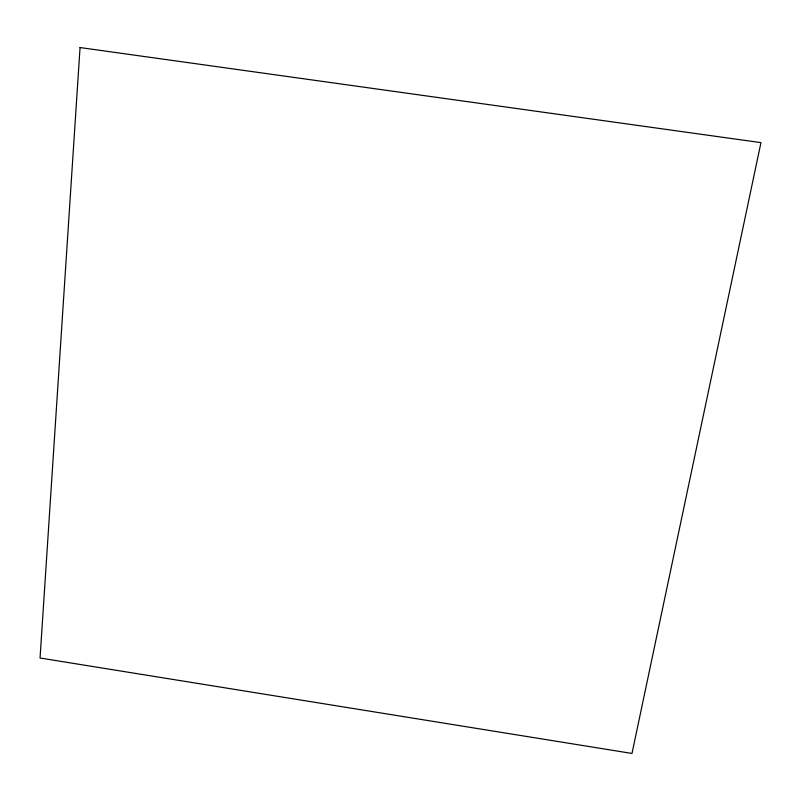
<?xml version="1.0" encoding="UTF-8"?>
<svg xmlns="http://www.w3.org/2000/svg" width="801" height="801" viewBox="0 0 801 801"><rect width="100%" height="100%" fill="white"/><g stroke="black" fill="none" stroke-linecap="round" stroke-linejoin="round"><path stroke-width="1.2" d="M80.05 47.549L40.05 658.011L631.989 753.451L760.95 142.638L80.05 47.549"/></g></svg>
